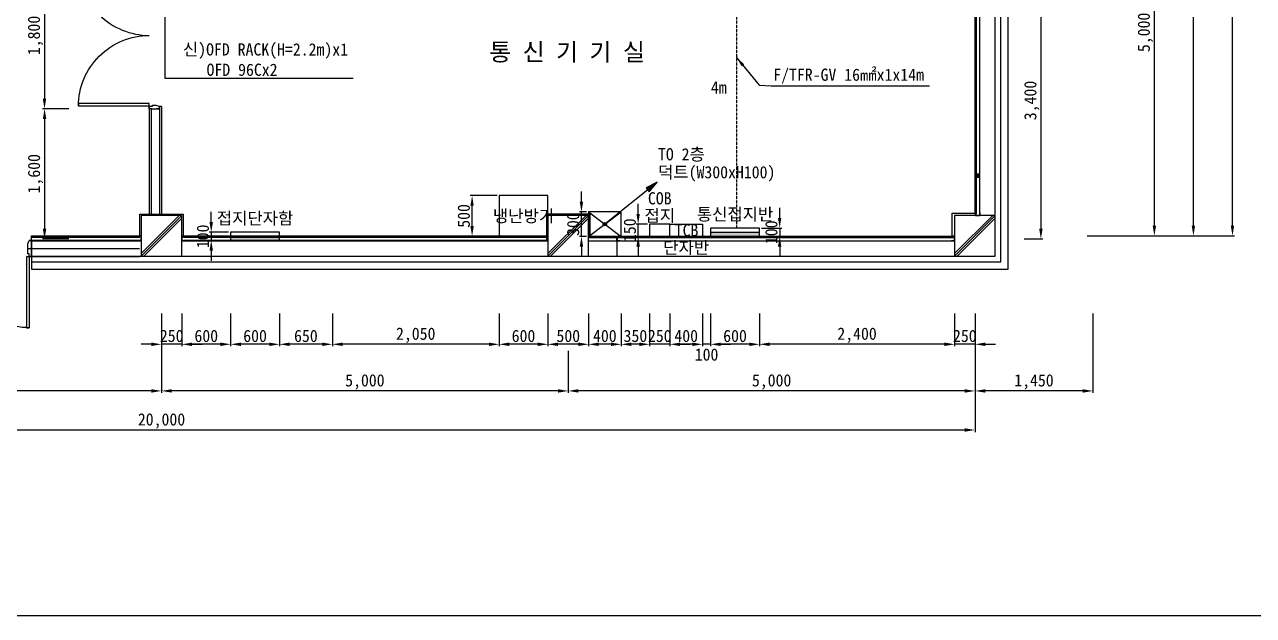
# Model space of a CAD drawing. Header units: millimetres. Extents: x -30813 to 8987, y -166608 to -135362.
# Drawn here: x -14334 to 772, y -166608 to -159349 of the extents above; entities that cross this region are included whole.
import ezdxf
from ezdxf.enums import TextEntityAlignment as Align

# ---------------------------------------------------------------- set-up
doc = ezdxf.new("R2010")
doc.units = ezdxf.units.MM
doc.linetypes.add('HIDDEN', pattern=[0.375, 0.25, -0.125])
for name, color, linetype in [('TT-BASE', 253, 'Continuous'), ('TT-CABL', 4, 'Continuous'), ('TT-CTRL-JUNT', 4, 'Continuous'), ('TZ-BASE', 253, 'Continuous'), ('TZ-DIMS', 1, 'Continuous'), ('TZ-LEAL', 1, 'Continuous'), ('TZ-LEAT', 3, 'Continuous'), ('TZ-SYMB', 2, 'Continuous'), ('TZ-TEX2', 3, 'Continuous'), ('TZ-TEXT', 3, 'Continuous')]:
    doc.layers.add(name, color=color, linetype=linetype)
doc.layers.add('TX-PAPR', color=2, linetype='Continuous', plot=False)
doc.styles.get("Standard").update_dxf_attribs({"font": 'GulimChe.ttf'})
doc.linetypes.add('BATTINB', pattern='A,0,-0.0025,[134,GulimChe.ttf,S=0.0025,R=0,X=-0.0025,Y=0.01],-0.005,[134,GulimChe.ttf,S=0.0025,R=180,X=0.0025,Y=0.01],-0.0025', length=0.01)
doc.dimstyles.new('D50', dxfattribs={"dimscale": 50, "dimtxt": 3, "dimasz": 2.5, "dimexe": 0.5, "dimexo": 0.5, "dimgap": 0.5, "dimtad": 1, "dimdec": 0, "dimzin": 1, "dimdsep": 46, "dimlunit": 6, "dimtxsty": 'Standard', "dimcen": 1, "dimclrd": 1, "dimclre": 1, "dimclrt": 3, "dimadec": 0, "dimazin": 0, "dimtfac": 1, "dimtdec": 0, "dimtix": 1, "dimtmove": 2, "dimatfit": 3, "dimfxl": 0, "dimtvp": 2, "dimlwd": -1, "dimlwe": -1, "dimarcsym": 0})

# ---------------------------------------------------------------- blocks, each defined once
blk = doc.blocks.new('*D3')
at = {"layer": 'DEFPOINTS', "color": 0, "ltscale": 0.1}
for p in [(-2651, -162872), (-1201, -162872), (-2651, -163850)]:
    blk.add_point(p, dxfattribs=at)
at = {"layer": 'TZ-DIMS', "color": 1, "ltscale": 0.1}
for p, q in [((-2651, -162897), (-2651, -163875)), ((-1201, -162897), (-1201, -163875)), ((-1326, -163850), (-2526, -163850))]:
    blk.add_line(p, q, dxfattribs=at)
for points in [[(-2526, -163829), (-2526, -163871), (-2651, -163850)], [(-1326, -163829), (-1326, -163871), (-1201, -163850)]]:
    blk.add_solid(points, dxfattribs=at)
at = {"layer": 'TZ-DIMS', "color": 3, "ltscale": 0.1, "insert": (-1926, -163739), "char_height": 150, "attachment_point": 5}
blk.add_mtext('1,450', dxfattribs=at)
blk = doc.blocks.new('*D15')
at = {"layer": 'DEFPOINTS', "color": 0, "ltscale": 0.1}
for p in [(-2651, -162872), (-7651, -163332), (-7651, -163850)]:
    blk.add_point(p, dxfattribs=at)
at = {"layer": 'TZ-DIMS', "color": 1, "ltscale": 0.1}
for p, q in [((-2651, -162897), (-2651, -163875)), ((-7651, -163357), (-7651, -163875)), ((-2776, -163850), (-7526, -163850))]:
    blk.add_line(p, q, dxfattribs=at)
for points in [[(-7526, -163829), (-7526, -163871), (-7651, -163850)], [(-2776, -163829), (-2776, -163871), (-2651, -163850)]]:
    blk.add_solid(points, dxfattribs=at)
at = {"layer": 'TZ-DIMS', "color": 3, "ltscale": 0.1, "insert": (-5151, -163739), "char_height": 150, "attachment_point": 5}
blk.add_mtext('5,000', dxfattribs=at)
blk = doc.blocks.new('*D16')
at = {"layer": 'DEFPOINTS', "color": 0, "ltscale": 0.1}
for p in [(-12651, -162872), (-7651, -163332), (-12651, -163850)]:
    blk.add_point(p, dxfattribs=at)
at = {"layer": 'TZ-DIMS', "color": 1, "ltscale": 0.1}
for p, q in [((-12651, -162897), (-12651, -163875)), ((-7651, -163357), (-7651, -163875)), ((-7776, -163850), (-12526, -163850))]:
    blk.add_line(p, q, dxfattribs=at)
for points in [[(-12526, -163829), (-12526, -163871), (-12651, -163850)], [(-7776, -163829), (-7776, -163871), (-7651, -163850)]]:
    blk.add_solid(points, dxfattribs=at)
at = {"layer": 'TZ-DIMS', "color": 3, "ltscale": 0.1, "insert": (-10151, -163739), "char_height": 150, "attachment_point": 5}
blk.add_mtext('5,000', dxfattribs=at)
blk = doc.blocks.new('*D17')
at = {"layer": 'DEFPOINTS', "color": 0, "ltscale": 0.1}
for p in [(-17651, -162872), (-12651, -162872), (-17651, -163850)]:
    blk.add_point(p, dxfattribs=at)
at = {"layer": 'TZ-DIMS', "color": 1, "ltscale": 0.1}
for p, q in [((-17651, -162897), (-17651, -163875)), ((-12651, -162897), (-12651, -163875)), ((-12776, -163850), (-17526, -163850))]:
    blk.add_line(p, q, dxfattribs=at)
for points in [[(-17526, -163829), (-17526, -163871), (-17651, -163850)], [(-12776, -163829), (-12776, -163871), (-12651, -163850)]]:
    blk.add_solid(points, dxfattribs=at)
at = {"layer": 'TZ-DIMS', "color": 3, "ltscale": 0.1, "insert": (-15151, -163739), "char_height": 150, "attachment_point": 5}
blk.add_mtext('5,000', dxfattribs=at)
blk = doc.blocks.new('*D19')
at = {"layer": 'DEFPOINTS', "color": 0, "ltscale": 0.1}
for p in [(-22651, -162872), (-2651, -162872), (-22651, -164330)]:
    blk.add_point(p, dxfattribs=at)
at = {"layer": 'TZ-DIMS', "color": 1, "ltscale": 0.1}
for p, q in [((-22651, -162897), (-22651, -164355)), ((-2651, -162897), (-2651, -164355)), ((-2776, -164330), (-22526, -164330))]:
    blk.add_line(p, q, dxfattribs=at)
for points in [[(-22526, -164309), (-22526, -164351), (-22651, -164330)], [(-2776, -164309), (-2776, -164351), (-2651, -164330)]]:
    blk.add_solid(points, dxfattribs=at)
at = {"layer": 'TZ-DIMS', "color": 3, "ltscale": 0.1, "insert": (-12651, -164219), "char_height": 150, "attachment_point": 5}
blk.add_mtext('20,000', dxfattribs=at)
blk = doc.blocks.new('*D20')
at = {"layer": 'DEFPOINTS', "color": 0, "ltscale": 0.1}
for p in [(-1299, -156945), (-446, -156945), (-1299, -161945)]:
    blk.add_point(p, dxfattribs=at)
at = {"layer": 'TZ-DIMS', "color": 1, "ltscale": 0.1}
for p, q in [((-1274, -156945), (-421, -156945)), ((-446, -161820), (-446, -157070)), ((-1274, -161945), (-421, -161945))]:
    blk.add_line(p, q, dxfattribs=at)
for points in [[(-467, -157070), (-425, -157070), (-446, -156945)], [(-467, -161820), (-425, -161820), (-446, -161945)]]:
    blk.add_solid(points, dxfattribs=at)
at = {"layer": 'TZ-DIMS', "color": 3, "ltscale": 0.1, "insert": (-557, -159445), "char_height": 150, "attachment_point": 5, "rotation": 90}
blk.add_mtext('5,000', dxfattribs=at)
blk = doc.blocks.new('*D24')
at = {"layer": 'DEFPOINTS', "color": 0, "ltscale": 0.1}
for p in [(-1299, -154945), (34, -154945), (-1299, -161945)]:
    blk.add_point(p, dxfattribs=at)
at = {"layer": 'TZ-DIMS', "color": 1, "ltscale": 0.1}
for p, q in [((-1274, -154945), (59, -154945)), ((34, -161820), (34, -155070)), ((-1274, -161945), (59, -161945))]:
    blk.add_line(p, q, dxfattribs=at)
for points in [[(13, -155070), (55, -155070), (34, -154945)], [(13, -161820), (55, -161820), (34, -161945)]]:
    blk.add_solid(points, dxfattribs=at)
at = {"layer": 'TZ-DIMS', "color": 3, "ltscale": 0.1, "insert": (-77, -158445), "char_height": 150, "attachment_point": 5, "rotation": 90}
blk.add_mtext('7,000', dxfattribs=at)
blk = doc.blocks.new('*D25')
at = {"layer": 'DEFPOINTS', "color": 0, "ltscale": 0.1}
for p in [(-1299, -146945), (514, -146945), (-1299, -161945)]:
    blk.add_point(p, dxfattribs=at)
at = {"layer": 'TZ-DIMS', "color": 1, "ltscale": 0.1}
for p, q in [((-1274, -146945), (539, -146945)), ((514, -161820), (514, -147070)), ((-1274, -161945), (539, -161945))]:
    blk.add_line(p, q, dxfattribs=at)
for points in [[(493, -147070), (535, -147070), (514, -146945)], [(493, -161820), (535, -161820), (514, -161945)]]:
    blk.add_solid(points, dxfattribs=at)
at = {"layer": 'TZ-DIMS', "color": 3, "ltscale": 0.1, "insert": (403, -154445), "char_height": 150, "attachment_point": 5, "rotation": 90}
blk.add_mtext('15,000', dxfattribs=at)
blk = doc.blocks.new('*D43')
at = {"layer": 'DEFPOINTS', "color": 0}
for p in [(-13764, -158583), (-14090, -160383), (-13764, -160383)]:
    blk.add_point(p, dxfattribs=at)
at = {"layer": 'TZ-DIMS', "color": 1}
for p, q in [((-13789, -158583), (-14115, -158583)), ((-14090, -158708), (-14090, -160258)), ((-13789, -160383), (-14115, -160383))]:
    blk.add_line(p, q, dxfattribs=at)
for points in [[(-14111, -158708), (-14069, -158708), (-14090, -158583)], [(-14111, -160258), (-14069, -160258), (-14090, -160383)]]:
    blk.add_solid(points, dxfattribs=at)
at = {"layer": 'TZ-DIMS', "color": 3, "insert": (-14201, -159483), "char_height": 150, "attachment_point": 5, "rotation": 90}
blk.add_mtext('1,800', dxfattribs=at)
blk = doc.blocks.new('*D44')
at = {"layer": 'DEFPOINTS', "color": 0}
for p in [(-13764, -160383), (-14089, -161982), (-13764, -161982)]:
    blk.add_point(p, dxfattribs=at)
at = {"layer": 'TZ-DIMS', "color": 1}
for p, q in [((-13789, -160383), (-14114, -160383)), ((-14089, -160508), (-14089, -161857)), ((-13789, -161982), (-14114, -161982))]:
    blk.add_line(p, q, dxfattribs=at)
for points in [[(-14110, -160508), (-14068, -160508), (-14089, -160383)], [(-14110, -161857), (-14068, -161857), (-14089, -161982)]]:
    blk.add_solid(points, dxfattribs=at)
at = {"layer": 'TZ-DIMS', "color": 3, "insert": (-14200, -161182), "char_height": 150, "attachment_point": 5, "rotation": 90}
blk.add_mtext('1,600', dxfattribs=at)
blk = doc.blocks.new('*D55')
at = {"layer": 'DEFPOINTS', "color": 0}
for p in [(-2072, -158583), (-2072, -161982), (-1841, -161982)]:
    blk.add_point(p, dxfattribs=at)
at = {"layer": 'TZ-DIMS', "color": 1}
for p, q in [((-2047, -158583), (-1816, -158583)), ((-1841, -158708), (-1841, -161857)), ((-2047, -161982), (-1816, -161982))]:
    blk.add_line(p, q, dxfattribs=at)
for points in [[(-1862, -158708), (-1820, -158708), (-1841, -158583)], [(-1862, -161857), (-1820, -161857), (-1841, -161982)]]:
    blk.add_solid(points, dxfattribs=at)
at = {"layer": 'TZ-DIMS', "color": 3, "insert": (-1952, -160282), "char_height": 150, "attachment_point": 5, "rotation": 90}
blk.add_mtext('3,400', dxfattribs=at)
blk = doc.blocks.new('*D56')
at = {"layer": 'DEFPOINTS', "color": 0}
for p in [(-5301, -162872), (-2901, -162872), (-5301, -163277)]:
    blk.add_point(p, dxfattribs=at)
at = {"layer": 'TZ-DIMS', "color": 1}
for p, q in [((-5301, -162897), (-5301, -163302)), ((-2901, -162897), (-2901, -163302)), ((-3026, -163277), (-5176, -163277))]:
    blk.add_line(p, q, dxfattribs=at)
for points in [[(-5176, -163256), (-5176, -163298), (-5301, -163277)], [(-3026, -163256), (-3026, -163298), (-2901, -163277)]]:
    blk.add_solid(points, dxfattribs=at)
at = {"layer": 'TZ-DIMS', "color": 3, "insert": (-4101, -163166), "char_height": 150, "attachment_point": 5}
blk.add_mtext('2,400', dxfattribs=at)
blk = doc.blocks.new('*D57')
at = {"layer": 'DEFPOINTS', "color": 0}
for p in [(-5901, -162872), (-5301, -162872), (-5901, -163277)]:
    blk.add_point(p, dxfattribs=at)
at = {"layer": 'TZ-DIMS', "color": 1}
for p, q in [((-5901, -162897), (-5901, -163302)), ((-5301, -162897), (-5301, -163302)), ((-5426, -163277), (-5776, -163277))]:
    blk.add_line(p, q, dxfattribs=at)
for points in [[(-5776, -163256), (-5776, -163298), (-5901, -163277)], [(-5426, -163256), (-5426, -163298), (-5301, -163277)]]:
    blk.add_solid(points, dxfattribs=at)
at = {"layer": 'TZ-DIMS', "color": 3, "insert": (-5601, -163175), "char_height": 150, "attachment_point": 5}
blk.add_mtext('600', dxfattribs=at)
blk = doc.blocks.new('*D36')
at = {"layer": 'DEFPOINTS', "color": 0}
for p in [(-6001, -162872), (-5901, -162872), (-6001, -163277)]:
    blk.add_point(p, dxfattribs=at)
at = {"layer": 'TZ-DIMS', "color": 1}
for p, q in [((-6001, -162897), (-6001, -163302)), ((-5901, -162897), (-5901, -163302)), ((-6126, -163277), (-6251, -163277)), ((-5901, -163277), (-6001, -163277)), ((-5776, -163277), (-5651, -163277))]:
    blk.add_line(p, q, dxfattribs=at)
for points in [[(-6126, -163256), (-6126, -163298), (-6001, -163277)], [(-5776, -163256), (-5776, -163298), (-5901, -163277)]]:
    blk.add_solid(points, dxfattribs=at)
at = {"layer": 'TZ-DIMS', "color": 3, "insert": (-5951, -163404), "char_height": 150, "attachment_point": 5}
blk.add_mtext('100', dxfattribs=at)
blk = doc.blocks.new('*D37')
at = {"layer": 'DEFPOINTS', "color": 0}
for p in [(-6401, -162872), (-6001, -162872), (-6401, -163277)]:
    blk.add_point(p, dxfattribs=at)
at = {"layer": 'TZ-DIMS', "color": 1}
for p, q in [((-6401, -162897), (-6401, -163302)), ((-6001, -162897), (-6001, -163302)), ((-6126, -163277), (-6276, -163277))]:
    blk.add_line(p, q, dxfattribs=at)
for points in [[(-6276, -163256), (-6276, -163298), (-6401, -163277)], [(-6126, -163256), (-6126, -163298), (-6001, -163277)]]:
    blk.add_solid(points, dxfattribs=at)
at = {"layer": 'TZ-DIMS', "color": 3, "insert": (-6201, -163175), "char_height": 150, "attachment_point": 5}
blk.add_mtext('400', dxfattribs=at)
blk = doc.blocks.new('*D38')
at = {"layer": 'DEFPOINTS', "color": 0}
for p in [(-6651, -162872), (-6401, -162872), (-6651, -163277)]:
    blk.add_point(p, dxfattribs=at)
at = {"layer": 'TZ-DIMS', "color": 1}
for p, q in [((-6651, -162897), (-6651, -163302)), ((-6401, -162897), (-6401, -163302)), ((-6776, -163277), (-6901, -163277)), ((-6401, -163277), (-6651, -163277)), ((-6276, -163277), (-6151, -163277))]:
    blk.add_line(p, q, dxfattribs=at)
for points in [[(-6776, -163256), (-6776, -163298), (-6651, -163277)], [(-6276, -163256), (-6276, -163298), (-6401, -163277)]]:
    blk.add_solid(points, dxfattribs=at)
at = {"layer": 'TZ-DIMS', "color": 3, "insert": (-6526, -163175), "char_height": 150, "attachment_point": 5}
blk.add_mtext('250', dxfattribs=at)
blk = doc.blocks.new('*D39')
at = {"layer": 'DEFPOINTS', "color": 0}
for p in [(-7001, -162872), (-6651, -162872), (-7001, -163277)]:
    blk.add_point(p, dxfattribs=at)
at = {"layer": 'TZ-DIMS', "color": 1}
for p, q in [((-7001, -162897), (-7001, -163302)), ((-6651, -162897), (-6651, -163302)), ((-6776, -163277), (-6876, -163277))]:
    blk.add_line(p, q, dxfattribs=at)
for points in [[(-6876, -163256), (-6876, -163298), (-7001, -163277)], [(-6776, -163256), (-6776, -163298), (-6651, -163277)]]:
    blk.add_solid(points, dxfattribs=at)
at = {"layer": 'TZ-DIMS', "color": 3, "insert": (-6826, -163175), "char_height": 150, "attachment_point": 5}
blk.add_mtext('350', dxfattribs=at)
blk = doc.blocks.new('*D40')
at = {"layer": 'DEFPOINTS', "color": 0}
for p in [(-7401, -162872), (-7001, -162872), (-7401, -163277)]:
    blk.add_point(p, dxfattribs=at)
at = {"layer": 'TZ-DIMS', "color": 1}
for p, q in [((-7401, -162897), (-7401, -163302)), ((-7001, -162897), (-7001, -163302)), ((-7126, -163277), (-7276, -163277))]:
    blk.add_line(p, q, dxfattribs=at)
for points in [[(-7276, -163256), (-7276, -163298), (-7401, -163277)], [(-7126, -163256), (-7126, -163298), (-7001, -163277)]]:
    blk.add_solid(points, dxfattribs=at)
at = {"layer": 'TZ-DIMS', "color": 3, "insert": (-7201, -163175), "char_height": 150, "attachment_point": 5}
blk.add_mtext('400', dxfattribs=at)
blk = doc.blocks.new('*D76')
at = {"layer": 'DEFPOINTS', "color": 0}
for p in [(-7489, -161651), (-7401, -161651), (-7401, -161951)]:
    blk.add_point(p, dxfattribs=at)
at = {"layer": 'TZ-DIMS', "color": 1}
for p, q in [((-7489, -161526), (-7489, -161401)), ((-7426, -161651), (-7514, -161651)), ((-7489, -161951), (-7489, -161651)), ((-7426, -161951), (-7514, -161951)), ((-7489, -162076), (-7489, -162201))]:
    blk.add_line(p, q, dxfattribs=at)
for points in [[(-7510, -161526), (-7468, -161526), (-7489, -161651)], [(-7510, -162076), (-7468, -162076), (-7489, -161951)]]:
    blk.add_solid(points, dxfattribs=at)
at = {"layer": 'TZ-DIMS', "color": 3, "insert": (-7591, -161801), "char_height": 150, "attachment_point": 5, "rotation": 90}
blk.add_mtext('300', dxfattribs=at)
blk = doc.blocks.new('*D41')
at = {"layer": 'DEFPOINTS', "color": 0}
for p in [(-6792, -161801), (-6651, -161801), (-6651, -161951)]:
    blk.add_point(p, dxfattribs=at)
at = {"layer": 'TZ-DIMS', "color": 1}
for p, q in [((-6792, -161676), (-6792, -161551)), ((-6676, -161801), (-6817, -161801)), ((-6792, -161951), (-6792, -161801)), ((-6676, -161951), (-6817, -161951)), ((-6792, -162076), (-6792, -162201))]:
    blk.add_line(p, q, dxfattribs=at)
for points in [[(-6813, -161676), (-6771, -161676), (-6792, -161801)], [(-6813, -162076), (-6771, -162076), (-6792, -161951)]]:
    blk.add_solid(points, dxfattribs=at)
at = {"layer": 'TZ-DIMS', "color": 3, "insert": (-6894, -161876), "char_height": 150, "attachment_point": 5, "rotation": 90}
blk.add_mtext('150', dxfattribs=at)
blk = doc.blocks.new('*D58')
at = {"layer": 'DEFPOINTS', "color": 0}
for p in [(-5301, -161851), (-5301, -161951), (-5052, -161951)]:
    blk.add_point(p, dxfattribs=at)
at = {"layer": 'TZ-DIMS', "color": 1}
for p, q in [((-5052, -161726), (-5052, -161601)), ((-5276, -161851), (-5027, -161851)), ((-5052, -161851), (-5052, -161951)), ((-5276, -161951), (-5027, -161951)), ((-5052, -162076), (-5052, -162201))]:
    blk.add_line(p, q, dxfattribs=at)
for points in [[(-5073, -161726), (-5032, -161726), (-5052, -161851)], [(-5073, -162076), (-5032, -162076), (-5052, -161951)]]:
    blk.add_solid(points, dxfattribs=at)
at = {"layer": 'TZ-DIMS', "color": 3, "insert": (-5154, -161901), "char_height": 150, "attachment_point": 5, "rotation": 90}
blk.add_mtext('100', dxfattribs=at)
blk = doc.blocks.new('*D59')
at = {"layer": 'DEFPOINTS', "color": 0}
for p in [(-8833, -161450), (-8501, -161450), (-8501, -161950)]:
    blk.add_point(p, dxfattribs=at)
at = {"layer": 'TZ-DIMS', "color": 1}
for p, q in [((-8526, -161450), (-8858, -161450)), ((-8833, -161825), (-8833, -161575)), ((-8526, -161950), (-8858, -161950))]:
    blk.add_line(p, q, dxfattribs=at)
for points in [[(-8854, -161575), (-8813, -161575), (-8833, -161450)], [(-8854, -161825), (-8813, -161825), (-8833, -161950)]]:
    blk.add_solid(points, dxfattribs=at)
at = {"layer": 'TZ-DIMS', "color": 3, "insert": (-8935, -161700), "char_height": 150, "attachment_point": 5, "rotation": 90}
blk.add_mtext('500', dxfattribs=at)
blk = doc.blocks.new('*D60')
at = {"layer": 'DEFPOINTS', "color": 0}
for p in [(-8501, -162872), (-7901, -162872), (-8501, -163277)]:
    blk.add_point(p, dxfattribs=at)
at = {"layer": 'TZ-DIMS', "color": 1}
for p, q in [((-8501, -162897), (-8501, -163302)), ((-7901, -162897), (-7901, -163302)), ((-8026, -163277), (-8376, -163277))]:
    blk.add_line(p, q, dxfattribs=at)
for points in [[(-8376, -163256), (-8376, -163298), (-8501, -163277)], [(-8026, -163256), (-8026, -163298), (-7901, -163277)]]:
    blk.add_solid(points, dxfattribs=at)
at = {"layer": 'TZ-DIMS', "color": 3, "insert": (-8201, -163175), "char_height": 150, "attachment_point": 5}
blk.add_mtext('600', dxfattribs=at)
blk = doc.blocks.new('*D61')
at = {"layer": 'DEFPOINTS', "color": 0}
for p in [(-10551, -162872), (-8501, -162872), (-10551, -163277)]:
    blk.add_point(p, dxfattribs=at)
at = {"layer": 'TZ-DIMS', "color": 1}
for p, q in [((-10551, -162897), (-10551, -163302)), ((-8501, -162897), (-8501, -163302)), ((-8626, -163277), (-10426, -163277))]:
    blk.add_line(p, q, dxfattribs=at)
for points in [[(-10426, -163256), (-10426, -163298), (-10551, -163277)], [(-8626, -163256), (-8626, -163298), (-8501, -163277)]]:
    blk.add_solid(points, dxfattribs=at)
at = {"layer": 'TZ-DIMS', "color": 3, "insert": (-9526, -163166), "char_height": 150, "attachment_point": 5}
blk.add_mtext('2,050', dxfattribs=at)
blk = doc.blocks.new('*D62')
at = {"layer": 'DEFPOINTS', "color": 0}
for p in [(-11201, -162872), (-10551, -162872), (-11201, -163277)]:
    blk.add_point(p, dxfattribs=at)
at = {"layer": 'TZ-DIMS', "color": 1}
for p, q in [((-11201, -162897), (-11201, -163302)), ((-10551, -162897), (-10551, -163302)), ((-10676, -163277), (-11076, -163277))]:
    blk.add_line(p, q, dxfattribs=at)
for points in [[(-11076, -163256), (-11076, -163298), (-11201, -163277)], [(-10676, -163256), (-10676, -163298), (-10551, -163277)]]:
    blk.add_solid(points, dxfattribs=at)
at = {"layer": 'TZ-DIMS', "color": 3, "insert": (-10876, -163175), "char_height": 150, "attachment_point": 5}
blk.add_mtext('650', dxfattribs=at)
blk = doc.blocks.new('*D63')
at = {"layer": 'DEFPOINTS', "color": 0}
for p in [(-11801, -162872), (-11201, -162872), (-11801, -163277)]:
    blk.add_point(p, dxfattribs=at)
at = {"layer": 'TZ-DIMS', "color": 1}
for p, q in [((-11801, -162897), (-11801, -163302)), ((-11201, -162897), (-11201, -163302)), ((-11326, -163277), (-11676, -163277))]:
    blk.add_line(p, q, dxfattribs=at)
for points in [[(-11676, -163256), (-11676, -163298), (-11801, -163277)], [(-11326, -163256), (-11326, -163298), (-11201, -163277)]]:
    blk.add_solid(points, dxfattribs=at)
at = {"layer": 'TZ-DIMS', "color": 3, "insert": (-11501, -163175), "char_height": 150, "attachment_point": 5}
blk.add_mtext('600', dxfattribs=at)
blk = doc.blocks.new('*D64')
at = {"layer": 'DEFPOINTS', "color": 0}
for p in [(-12401, -162872), (-11801, -162872), (-12401, -163277)]:
    blk.add_point(p, dxfattribs=at)
at = {"layer": 'TZ-DIMS', "color": 1}
for p, q in [((-12401, -162897), (-12401, -163302)), ((-11801, -162897), (-11801, -163302)), ((-11926, -163277), (-12276, -163277))]:
    blk.add_line(p, q, dxfattribs=at)
for points in [[(-12276, -163256), (-12276, -163298), (-12401, -163277)], [(-11926, -163256), (-11926, -163298), (-11801, -163277)]]:
    blk.add_solid(points, dxfattribs=at)
at = {"layer": 'TZ-DIMS', "color": 3, "insert": (-12101, -163175), "char_height": 150, "attachment_point": 5}
blk.add_mtext('600', dxfattribs=at)
blk = doc.blocks.new('*D65')
at = {"layer": 'DEFPOINTS', "color": 0}
for p in [(-12651, -162872), (-12401, -162872), (-12651, -163277)]:
    blk.add_point(p, dxfattribs=at)
at = {"layer": 'TZ-DIMS', "color": 1}
for p, q in [((-12651, -162897), (-12651, -163302)), ((-12401, -162897), (-12401, -163302)), ((-12776, -163277), (-12901, -163277)), ((-12401, -163277), (-12651, -163277)), ((-12276, -163277), (-12151, -163277))]:
    blk.add_line(p, q, dxfattribs=at)
for points in [[(-12776, -163256), (-12776, -163298), (-12651, -163277)], [(-12276, -163256), (-12276, -163298), (-12401, -163277)]]:
    blk.add_solid(points, dxfattribs=at)
at = {"layer": 'TZ-DIMS', "color": 3, "insert": (-12526, -163175), "char_height": 150, "attachment_point": 5}
blk.add_mtext('250', dxfattribs=at)
blk = doc.blocks.new('*D74')
at = {"layer": 'DEFPOINTS', "color": 0}
for p in [(-11801, -161901), (-12040, -162001), (-11801, -162001)]:
    blk.add_point(p, dxfattribs=at)
at = {"layer": 'TZ-DIMS', "color": 1}
for p, q in [((-12040, -161776), (-12040, -161651)), ((-11826, -161901), (-12065, -161901)), ((-12040, -161901), (-12040, -162001)), ((-11826, -162001), (-12065, -162001)), ((-12040, -162126), (-12040, -162251))]:
    blk.add_line(p, q, dxfattribs=at)
for points in [[(-12061, -161776), (-12019, -161776), (-12040, -161901)], [(-12061, -162126), (-12019, -162126), (-12040, -162001)]]:
    blk.add_solid(points, dxfattribs=at)
at = {"layer": 'TZ-DIMS', "color": 3, "insert": (-12142, -161951), "char_height": 150, "attachment_point": 5, "rotation": 90}
blk.add_mtext('100', dxfattribs=at)
blk = doc.blocks.new('*D75')
at = {"layer": 'DEFPOINTS', "color": 0}
for p in [(-7901, -162872), (-7401, -162872), (-7901, -163277)]:
    blk.add_point(p, dxfattribs=at)
at = {"layer": 'TZ-DIMS', "color": 1}
for p, q in [((-7901, -162897), (-7901, -163302)), ((-7401, -162897), (-7401, -163302)), ((-7526, -163277), (-7776, -163277))]:
    blk.add_line(p, q, dxfattribs=at)
for points in [[(-7776, -163256), (-7776, -163298), (-7901, -163277)], [(-7526, -163256), (-7526, -163298), (-7401, -163277)]]:
    blk.add_solid(points, dxfattribs=at)
at = {"layer": 'TZ-DIMS', "color": 3, "insert": (-7651, -163175), "char_height": 150, "attachment_point": 5}
blk.add_mtext('500', dxfattribs=at)
blk = doc.blocks.new('*D79')
at = {"layer": 'DEFPOINTS', "color": 0}
for p in [(-2901, -162872), (-2651, -162872), (-2901, -163277)]:
    blk.add_point(p, dxfattribs=at)
at = {"layer": 'TZ-DIMS', "color": 1}
for p, q in [((-2901, -162897), (-2901, -163302)), ((-2651, -162897), (-2651, -163302)), ((-3026, -163277), (-3151, -163277)), ((-2651, -163277), (-2901, -163277)), ((-2526, -163277), (-2401, -163277))]:
    blk.add_line(p, q, dxfattribs=at)
for points in [[(-3026, -163256), (-3026, -163298), (-2901, -163277)], [(-2526, -163256), (-2526, -163298), (-2651, -163277)]]:
    blk.add_solid(points, dxfattribs=at)
at = {"layer": 'TZ-DIMS', "color": 3, "insert": (-2776, -163175), "char_height": 150, "attachment_point": 5}
blk.add_mtext('250', dxfattribs=at)

msp = doc.modelspace()

# ---------------------------------------------------------------- hatches: boundary and pattern name
at = {"layer": 'TT-BASE'}
h = msp.add_hatch(color=256, dxfattribs=at)
h.dxf.hatch_style = 1
h.paths.add_polyline_path([(-5301, -161901), (-5901, -161901), (-5901, -161951), (-5301, -161951)])
h = msp.add_hatch(color=256, dxfattribs=at)
h.dxf.hatch_style = 1
h.paths.add_polyline_path([(-11201.2, -161950.7), (-11801.2, -161950.7), (-11801.2, -162000.7), (-11201.2, -162000.7)])
at = {"layer": 'TZ-SYMB'}
msp.add_hatch(color=256, dxfattribs=at).paths.add_polyline_path([(-6558.9, -161286.4), (-6693.7, -161354.6), (-6654.8, -161403.1)])

# ---------------------------------------------------------------- linework, layer by layer
at = {"layer": 'TT-BASE'}
for points in [[(-8501, -161950.2), (-7901, -161950.2), (-7901, -161450.2), (-8501, -161450.2)], [(-11801.2, -162000.7), (-11201.2, -162000.7), (-11201.2, -161900.7), (-11801.2, -161900.7)], [(-6651, -161951), (-6401, -161951), (-6401, -161801), (-6651, -161801)], [(-6001, -161951), (-6401, -161951), (-6401, -161801), (-6001, -161801)], [(-5901, -161951), (-5301, -161951), (-5301, -161851), (-5901, -161851)]]:
    msp.add_lwpolyline(points, close=True, dxfattribs=at)
for points in [[(-5901, -161901), (-5301, -161901)], [(-11801.2, -161950.7), (-11201.2, -161950.7)]]:
    msp.add_lwpolyline(points, dxfattribs=at)
at = {"layer": 'TT-CABL', "linetype": 'HIDDEN'}
msp.add_lwpolyline([(-5583, -159066.2), (-5583, -161850.2)], dxfattribs=at)
at = {"layer": 'TT-CTRL-JUNT', "ltscale": 3}
msp.add_lwpolyline([(-7401, -161951), (-7001, -161951), (-7001, -161651), (-7401, -161651)], close=True, dxfattribs=at)
for points in [[(-7401, -161951), (-7001, -161651)], [(-7401, -161651), (-7001, -161951)]]:
    msp.add_lwpolyline(points, dxfattribs=at)
at = {"layer": 'TX-PAPR'}
msp.add_lwpolyline([(-30812.7, -166607.7), (8987.3, -166607.7), (8987.3, -140807.7), (-30812.7, -140807.7)], close=True, dxfattribs=at)
at = {"layer": 'TZ-BASE'}
for p, q in [((-2333.2, -162265.2), (-2333.2, -146624.7)), ((-2243.2, -162355.2), (-2243.2, -146534.7)), ((-2644.7, -161675.2), (-2644.7, -155213.2)), ((-2632.2, -161675.2), (-2632.2, -155213.2)), ((-2592.2, -161635.2), (-2592.2, -155195.2)), ((-2591.2, -161695.2), (-2591.2, -155195.2)), ((-2401.2, -161695.2), (-2401.2, -155195.2)), ((-2645.7, -161695.2), (-2645.7, -161655.9)), ((-2591.2, -161695.2), (-2645.7, -161695.2)), ((-2645, -161655.2), (-2644.7, -161655.2)), ((-2644.7, -161655.2), (-2644.7, -161693.5)), ((-2632.2, -161675.2), (-2644.7, -161675.2)), ((-2644, -161694.2), (-2592.9, -161694.2)), ((-2592.2, -161693.5), (-2592.2, -161655.2)), ((-2592.2, -161655.2), (-2591.9, -161655.2)), ((-2591.2, -161655.9), (-2591.2, -161695.2)), ((-12921.1, -162003.7), (-14277.6, -162003.7)), ((-12921.1, -161950.7), (-14247.6, -161950.7)), ((-12921.1, -161963.7), (-14247.6, -161963.7)), ((-14247.6, -162004.7), (-12901.1, -162004.7)), ((-12901.1, -162004.7), (-14247.6, -162004.7)), ((-12941.1, -161950.7), (-12902.8, -161950.7)), ((-12902.8, -162003.7), (-12941.1, -162003.7)), ((-12941.1, -162003.7), (-12941.1, -162004)), ((-12901.1, -161949.7), (-12940.4, -161949.7)), ((-12940.4, -162004.7), (-12901.1, -162004.7)), ((-12921.1, -161963.7), (-12921.1, -161950.7)), ((-12902.1, -161951.4), (-12902.1, -162003)), ((-12902.1, -161951.4), (-12902.1, -162003)), ((-12901.1, -162004.7), (-12901.1, -161949.7)), ((-12901.1, -162004.7), (-12901.1, -161949.7)), ((-12901.1, -162004.7), (-12901.1, -161949.7)), ((-12401.1, -161949.7), (-12361.8, -161949.7)), ((-12401.1, -162004.7), (-7901.1, -162004.7)), ((-12361.8, -162004.7), (-12401.1, -162004.7)), ((-12400.8, -162004.7), (-12400.8, -161949.7)), ((-12400.8, -161949.7), (-12361.5, -161949.7)), ((-12361.5, -162004.7), (-12400.8, -162004.7)), ((-12400.1, -161951.4), (-12400.1, -162003)), ((-12399.8, -161951.4), (-12399.8, -162003)), ((-12361.1, -161950.7), (-12399.4, -161950.7)), ((-12399.4, -162003.7), (-12361.1, -162003.7)), ((-12360.8, -161950.7), (-12399.1, -161950.7)), ((-12399.1, -162003.7), (-12360.8, -162003.7)), ((-12381.1, -161963.7), (-12381.1, -161950.7)), ((-7921.1, -161950.7), (-12381.1, -161950.7)), ((-7921.1, -161963.7), (-12381.1, -161963.7)), ((-7919, -162003.7), (-12381.1, -162003.7)), ((-12380.8, -161963.7), (-12380.8, -161950.7)), ((-12361.1, -162003.7), (-12361.1, -162004)), ((-12360.8, -162003.7), (-12360.8, -162004)), ((-8401.2, -162004.7), (-7901, -162004.7)), ((-7941, -161951.2), (-7902.7, -161951.2)), ((-7902.7, -162004.2), (-7941, -162004.2)), ((-7941, -162004.2), (-7941, -162004.5)), ((-7901, -161950.2), (-7940.3, -161950.2)), ((-7940.3, -162005.2), (-7901, -162005.2)), ((-7921, -161964.2), (-7921, -161951.2)), ((-7902, -161951.9), (-7902, -162003.5)), ((-7901, -162005.2), (-7901, -161950.2)), ((-2921.2, -161951), (-7383, -161951)), ((-7052.7, -162005.2), (-7052.7, -161950.2)), ((-7052.7, -161950.2), (-7013.4, -161950.2)), ((-7013.4, -162005.2), (-7052.7, -162005.2)), ((-7052.7, -162005.2), (-6302.7, -162005.2)), ((-7051.7, -161951.9), (-7051.7, -162003.5)), ((-7012.7, -161951.2), (-7051, -161951.2)), ((-7051, -162004.2), (-7012.7, -162004.2)), ((-7032.7, -161964.2), (-7032.7, -161951.2)), ((-7012.7, -162004.2), (-7012.7, -162004.5)), ((-2941.2, -161951.2), (-2902.9, -161951.2)), ((-2902.9, -162004.2), (-2941.2, -162004.2)), ((-2941.2, -162004.2), (-2941.2, -162004.5)), ((-2901.2, -161950.2), (-2940.5, -161950.2)), ((-2940.5, -162005.2), (-2901.2, -162005.2)), ((-2921.2, -161964.2), (-2921.2, -161951.2)), ((-2902.2, -161951.9), (-2902.2, -162003.5)), ((-2901.2, -162005.2), (-2901.2, -161950.2)), ((-2401, -162005.2), (-2401.2, -162005.2)), ((-12921.1, -162103.7), (-14292.6, -162103.7)), ((-14277.6, -162194.7), (-6651, -162194.9)), ((-7052.7, -162194.9), (-6302.7, -162195.2)), ((-6651, -162195.2), (-2401.2, -162195.2)), ((-14247.6, -162265.2), (-2333.2, -162265.2)), ((-14247.6, -162355.2), (-2243.2, -162355.2))]:
    msp.add_line(p, q, dxfattribs=at)
at = {"layer": 'TZ-BASE', "linetype": 'BATTINB'}
for p, q in [((-2651.7, -155213.2), (-2651.7, -161665.2)), ((-2592.2, -161225.2), (-2632.2, -161185.2)), ((-2632.2, -161225.2), (-2592.2, -161185.2)), ((-12919.1, -161949.7), (-12919.1, -161676.7)), ((-12919.1, -161676.7), (-12383.1, -161676.7)), ((-12901.1, -162194.7), (-12401.1, -161694.7)), ((-12901.1, -162162.9), (-12432.9, -161694.7)), ((-12869.3, -162194.7), (-12401.1, -161726.5)), ((-12383.1, -161676.7), (-12383.1, -161950.7)), ((-7383, -161677.2), (-7919, -161677.2)), ((-7919, -161677.2), (-7919, -162003.7)), ((-7901, -162195.2), (-7401, -161695.2)), ((-7901, -162163.4), (-7432.8, -161695.2)), ((-7869.1, -162195.2), (-7401, -161727)), ((-7383, -161951), (-7383, -161677.2)), ((-2901.2, -162195.2), (-2401.2, -161695.2)), ((-2901.2, -162163.4), (-2433.1, -161695.2)), ((-2869.4, -162195.2), (-2401.2, -161727))]:
    msp.add_line(p, q, dxfattribs=at)
at = {"layer": 'TZ-BASE', "ltscale": 0.1}
for p, q in [((-12801.7, -160352.7), (-12801.7, -161694.7)), ((-12776.7, -160382.7), (-12776.7, -161694.7)), ((-12776.7, -160382.7), (-12676.7, -160382.7)), ((-12651.7, -160357.7), (-12681.7, -160357.7)), ((-12676.7, -160357.7), (-12676.7, -161694.7)), ((-12651.7, -160357.7), (-12651.7, -161694.7)), ((-2401.2, -161695.2), (-2591.2, -161695.2)), ((-12921.1, -162003.7), (-14277.6, -162003.7)), ((-14247.6, -162004.7), (-14247.6, -161944.7)), ((-14247.6, -162203.7), (-14247.6, -162003.7)), ((-7401, -161964.2), (-2921.2, -161964.2)), ((-7401, -162004.2), (-2939.7, -162004.2)), ((-7052.7, -161951.2), (-6289.7, -161951.2)), ((-7052.7, -162005.2), (-7052.7, -162195.2)), ((-7052.7, -162005.2), (-7052.7, -162195.2)), ((-2901.2, -161951.2), (-3664, -161951.2)), ((-2901.2, -162005.2), (-2901.2, -162195.2)), ((-12921.1, -162203.7), (-14277.6, -162203.7)), ((-14247.6, -162194.7), (-14247.6, -162355.2))]:
    msp.add_line(p, q, dxfattribs=at)
for points in [[(-12801.7, -158612.7), (-13671.7, -158612.7, 0.4142136), (-12801.7, -159482.7, 0.4142136)], [(-12801.7, -160352.7), (-13671.7, -160352.7, -0.4142136), (-12801.7, -159482.7, -0.4142136)], [(-14277.6, -162203.7), (-14277.6, -163073.7, -0.4142136), (-15147.6, -162203.7, -0.4142136)]]:
    msp.add_lwpolyline(points, format="xyb", dxfattribs=at)
for points in [[(-12801.7, -160352.7), (-12801.7, -160317.7), (-13671.7, -160317.7), (-13671.7, -160352.7)], [(-12771.7, -160382.7), (-12801.7, -160382.7), (-12801.7, -160352.7), (-12761.7, -160352.7), (-12761.7, -160337.7), (-12721.7, -160337.7), (-12681.7, -160352.7), (-12681.7, -160382.7), (-12711.7, -160382.7)], [(-14277.6, -162203.7), (-14312.6, -162203.7), (-14312.6, -163073.7), (-14277.6, -163073.7)]]:
    msp.add_lwpolyline(points, dxfattribs=at)
at = {"layer": 'TZ-BASE'}
for points in [[(-2592.2, -161185.2), (-2632.2, -161185.2), (-2632.2, -161225.2), (-2592.2, -161225.2)], [(-12401.1, -161694.7), (-12901.1, -161694.7), (-12901.1, -162194.7), (-12401.1, -162194.7)], [(-7401, -161695.2), (-7901, -161695.2), (-7901, -162195.2), (-7401, -162195.2)], [(-2401.2, -161695.2), (-2901.2, -161695.2), (-2901.2, -162195.2), (-2401.2, -162195.2)]]:
    msp.add_lwpolyline(points, close=True, dxfattribs=at)
at = {"layer": 'TZ-BASE', "linetype": 'BATTINB'}
for points in [[(-2931.2, -161950.2), (-2931.2, -161665.2), (-2644.7, -161665.2)], [(-2919.2, -162005.2), (-2919.2, -162004.2)]]:
    msp.add_lwpolyline(points, dxfattribs=at)
at = {"layer": 'TZ-BASE', "ltscale": 0.1}
msp.add_lwpolyline([(-14247.6, -162203.7), (-14277.6, -162203.7), (-14277.6, -162163.7), (-14292.6, -162163.7), (-14292.6, -162043.7), (-14277.6, -162003.7), (-14247.6, -162003.7)], close=True, dxfattribs=at)
at = {"layer": 'TZ-BASE'}
for centre, start, end in [((-2645, -161655.9), 90, 180), ((-2644, -161693.5), 180, 270), ((-2592.9, -161693.5), 270, 0), ((-2591.9, -161655.9), 0, 90), ((-12940.4, -161950.4), 90, 180), ((-12940.4, -162004), 180, 270), ((-12902.8, -161951.4), 0, 90), ((-12902.8, -161951.4), 0, 90), ((-12902.8, -162003), 270, 0), ((-12902.8, -162003), 270, 0), ((-12399.4, -161951.4), 90, 180), ((-12399.4, -162003), 180, 270), ((-12399.1, -161951.4), 90, 180), ((-12399.1, -162003), 180, 270), ((-12361.8, -161950.4), 0, 90), ((-12361.8, -162004), 270, 0), ((-12361.5, -161950.4), 0, 90), ((-12361.5, -162004), 270, 0), ((-7940.3, -161950.9), 90, 180), ((-7940.3, -162004.5), 180, 270), ((-7902.7, -161951.9), 0, 90), ((-7902.7, -162003.5), 270, 0), ((-7051, -161951.9), 90, 180), ((-7051, -162003.5), 180, 270), ((-7013.4, -161950.9), 0, 90), ((-7013.4, -162004.5), 270, 0), ((-2940.5, -161950.9), 90, 180), ((-2940.5, -162004.5), 180, 270), ((-2902.9, -161951.9), 0, 90), ((-2902.9, -162003.5), 270, 0)]:
    msp.add_arc(centre, 0.7, start, end, dxfattribs=at)
at = {"layer": 'TZ-SYMB'}
msp.add_lwpolyline([(-6558.9, -161286.4), (-6693.7, -161354.6), (-6654.8, -161403.1)], close=True, dxfattribs=at)
msp.add_lwpolyline([(-6674.2, -161378.9), (-7201, -161801)], dxfattribs=at)
msp.add_circle((-7201, -161801), 21.4, dxfattribs=at)

# ---------------------------------------------------------------- texts
at = {"layer": 'TZ-BASE', "linetype": 'BATTINB', "ltscale": 0.1}
msp.add_text('통 신 기 기 실', height=216, dxfattribs=at).set_placement((-7665.3, -159685.5), align=Align.MIDDLE_CENTER)
at = {"layer": 'TZ-LEAT', "char_height": 150, "attachment_point": 7}
for s, insert in [('{\\C6;신)OFD RACK(H=2.2m)x1\\P   OFD 96Cx2}', (-12388.1, -159981.7)), ('F/TFR-GV 16㎟x1x14m', (-5130.9, -160076.5))]:
    msp.add_mtext(s, dxfattribs=dict(at, insert=insert))
at = {"layer": 'TZ-TEX2'}
msp.add_text('4m', height=150, dxfattribs=at).set_placement((-5800.8, -160121.1), align=Align.MIDDLE_CENTER)
for s, p in [('TO 2층', (-6547.8, -160942.4)), ('덕트(W300xH100)', (-6547.8, -161162.7))]:
    msp.add_text(s, height=150, dxfattribs=at).set_placement(p, align=Align.MIDDLE_LEFT)
at = {"layer": 'TZ-TEXT'}
for s, p in [('COB', (-6526, -161483.4)), ('접지단자함', (-11501.2, -161729.1)), ('냉난방기', (-8201, -161700.2)), ('접지', (-6525.4, -161696.2)), ('통신접지반', (-5601, -161679.4)), ('TCB', (-6197, -161876)), ('단자반', (-6201, -162088.8))]:
    msp.add_text(s, height=150, dxfattribs=at).set_placement(p, align=Align.MIDDLE_CENTER)

# ---------------------------------------------------------------- dimensions: what is measured, and where the dimension line sits
at = {"layer": 'TZ-DIMS', "ltscale": 0.1}
for base, p1, p2, angle, picture, middle in [((513.9, -146945), (-1299.3, -161945), (-1299.3, -146945), 270, '*D25', (402.7, -154445)), ((33.9, -154945), (-1299.3, -161945), (-1299.3, -154945), 270, '*D24', (-77.2, -158445)), ((-446.1, -156945), (-1299.3, -161945), (-1299.3, -156945), 270, '*D20', (-557.2, -159445)), ((-22651.2, -164330.2), (-2651.2, -162872), (-22651.2, -162871.7), 180, '*D19', (-12651.2, -164219.1)), ((-17651.2, -163849.9), (-12651.2, -162871.7), (-17651.2, -162871.7), 180, '*D17', (-15151.2, -163738.8)), ((-12651.2, -163849.9), (-7651.2, -163331.7), (-12651.2, -162871.7), 180, '*D16', (-10151.2, -163738.8)), ((-7651.2, -163850.2), (-2651.2, -162872), (-7651.2, -163331.7), 180, '*D15', (-5151.2, -163739.1)), ((-2651.2, -163850.2), (-1201.2, -162872), (-2651.2, -162872), 180, '*D3', (-1926.2, -163739))]:
    dim = msp.add_linear_dim(base=base, p1=p1, p2=p2, angle=angle, dimstyle='D50', dxfattribs=at)
    dim.commit()
    dim.dimension.update_dxf_attribs({"geometry": picture, "text_midpoint": middle})
at = {"layer": 'TZ-DIMS'}
for base, p1, p2, picture, middle in [((-14089.8, -160382.7), (-13763.9, -158582.7), (-13763.9, -160382.7), '*D43', (-14201, -159482.7)), ((-1841.2399, -161982.202), (-2072.2399, -158582.6933), (-2072.2399, -161982.202), '*D55', (-1952.4101, -160282.4476)), ((-14088.9424, -161982.202), (-13763.9424, -160382.6933), (-13763.9424, -161982.202), '*D44', (-14200.1126, -161182.4476)), ((-8833.5, -161450.2), (-8501, -161950.2), (-8501, -161450.2), '*D59', (-8935.2, -161700.2)), ((-7489.3, -161651), (-7401, -161951), (-7401, -161651), '*D76', (-7590.9, -161801)), ((-5052.5, -161951), (-5301, -161851), (-5301, -161951), '*D58', (-5154.5, -161901))]:
    dim = msp.add_linear_dim(base=base, p1=p1, p2=p2, angle=90, dimstyle='D50', dxfattribs=at)
    dim.commit()
    dim.dimension.update_dxf_attribs({"geometry": picture, "text_midpoint": middle})
dim = msp.add_linear_dim(base=(-6792.2, -161801), p1=(-6651, -161951), p2=(-6651, -161801), angle=90, dimstyle='D50', dxfattribs=at)
dim.commit()
dim.dimension.update_dxf_attribs({"geometry": '*D41', "text_midpoint": (-6894.2, -161876), "dimtype": 160})
dim = msp.add_linear_dim(base=(-12040.1, -162000.7), p1=(-11801.2, -161900.7), p2=(-11801.2, -162000.7), angle=90, dimstyle='D50', override={"dimtmove": 1}, dxfattribs=at)
dim.commit()
dim.dimension.update_dxf_attribs({"geometry": '*D74', "text_midpoint": (-12142.1, -161950.7)})
for base, p1, p2, picture, middle in [((-12651.2, -163276.7), (-12401.2, -162871.7), (-12651.2, -162871.7), '*D65', (-12526.2, -163175)), ((-12401.2, -163276.7), (-11801.2, -162871.7), (-12401.2, -162871.7), '*D64', (-12101.2, -163175)), ((-11801.2, -163276.7), (-11201.2, -162871.7), (-11801.2, -162871.7), '*D63', (-11501.2, -163175)), ((-11201.2, -163276.7), (-10551.2, -162871.7), (-11201.2, -162871.7), '*D62', (-10876.2, -163175)), ((-10551.2, -163276.7), (-8501, -162871.7), (-10551.2, -162871.7), '*D61', (-9526.1, -163165.6)), ((-8501, -163276.7), (-7901, -162871.7), (-8501, -162871.7), '*D60', (-8201, -163175)), ((-7901, -163276.7), (-7401, -162871.7), (-7901, -162871.7), '*D75', (-7651, -163175)), ((-7401, -163276.7), (-7001, -162871.7), (-7401, -162871.7), '*D40', (-7201, -163174.8)), ((-7001, -163276.7), (-6651, -162871.7), (-7001, -162871.7), '*D39', (-6826, -163175)), ((-6651, -163276.7), (-6401, -162871.7), (-6651, -162871.7), '*D38', (-6526, -163175)), ((-6401, -163276.7), (-6001, -162871.7), (-6401, -162871.7), '*D37', (-6201, -163174.8)), ((-5901, -163276.7), (-5301, -162871.7), (-5901, -162871.7), '*D57', (-5601, -163175)), ((-5301, -163276.7), (-2901.2, -162871.7), (-5301, -162871.7), '*D56', (-4101.1, -163165.5)), ((-2901.2, -163276.7), (-2651.2, -162871.7), (-2901.2, -162871.7), '*D79', (-2776.2, -163175))]:
    dim = msp.add_linear_dim(base=base, p1=p1, p2=p2, dimstyle='D50', dxfattribs=at)
    dim.commit()
    dim.dimension.update_dxf_attribs({"geometry": picture, "text_midpoint": middle})
dim = msp.add_linear_dim(base=(-6001, -163276.7), p1=(-5901, -162871.7), p2=(-6001, -162871.7), dimstyle='D50', dxfattribs=at)
dim.commit()
dim.dimension.update_dxf_attribs({"geometry": '*D36', "text_midpoint": (-5951, -163403.5), "dimtype": 160})

# ---------------------------------------------------------------- leaders
at = {"layer": 'TZ-DIMS', "annotation_type": 0, "has_hookline": 1, "hookline_direction": 0, "text_width": 1922.3}
msp.add_leader([(-5583, -159752.4), (-5304.7, -160095.2), (-5155.9, -160101.5)], dimstyle='D50', dxfattribs=at)
at = {"layer": 'TZ-LEAL', "annotation_type": 0, "has_hookline": 1, "hookline_direction": 0, "text_width": 2093.6}
msp.add_leader([(-12609, -158582.7), (-12609, -160006.7), (-12413.1, -160006.7)], dimstyle='D50', dxfattribs=at)

doc.saveas('drawing.dxf')
